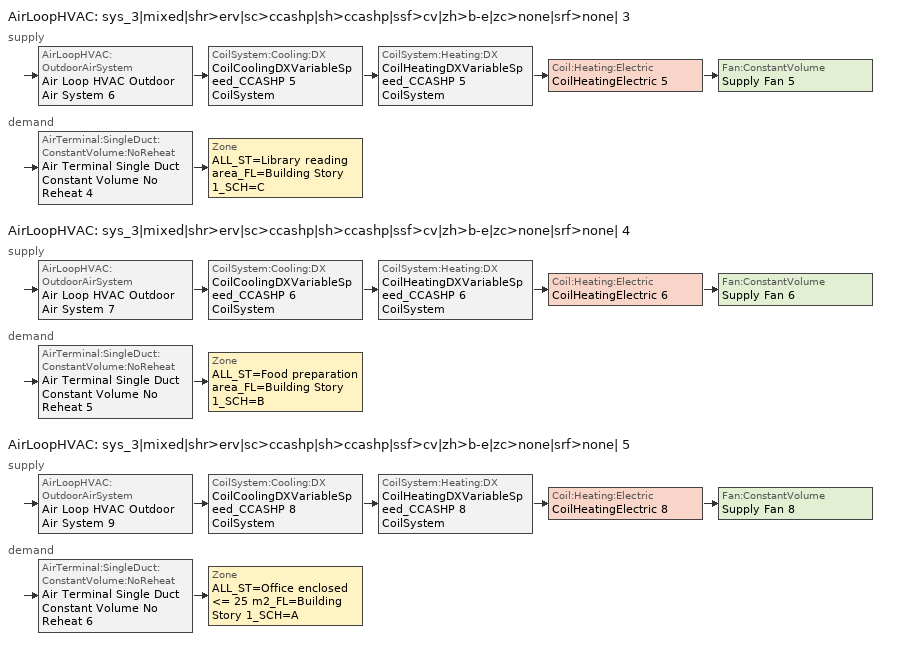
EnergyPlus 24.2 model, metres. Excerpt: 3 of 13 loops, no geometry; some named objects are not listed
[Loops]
AirLoopHVAC 'sys_3|mixed|shr>erv|sc>ccashp|sh>ccashp|ssf>cv|zh>b-e|zc>none|srf>none| 3'
 supply: AirLoopHVAC:OutdoorAirSystem 'Air Loop HVAC Outdoor Air System 6' > CoilSystem:Cooling:DX 'CoilCoolingDXVariableSpeed_CCASHP 5 CoilSystem' > CoilSystem:Heating:DX 'CoilHeatingDXVariableSpeed_CCASHP 5 CoilSystem' > Coil:Heating:Electric 'CoilHeatingElectric 5' > Fan:ConstantVolume 'Supply Fan 5'
 demand: AirTerminal:SingleDuct:ConstantVolume:NoReheat 'Air Terminal Single Duct Constant Volume No Reheat 4' > Zone 'ALL_ST=Library reading area_FL=Building Story 1_SCH=C'
AirLoopHVAC 'sys_3|mixed|shr>erv|sc>ccashp|sh>ccashp|ssf>cv|zh>b-e|zc>none|srf>none| 4'
 supply: AirLoopHVAC:OutdoorAirSystem 'Air Loop HVAC Outdoor Air System 7' > CoilSystem:Cooling:DX 'CoilCoolingDXVariableSpeed_CCASHP 6 CoilSystem' > CoilSystem:Heating:DX 'CoilHeatingDXVariableSpeed_CCASHP 6 CoilSystem' > Coil:Heating:Electric 'CoilHeatingElectric 6' > Fan:ConstantVolume 'Supply Fan 6'
 demand: AirTerminal:SingleDuct:ConstantVolume:NoReheat 'Air Terminal Single Duct Constant Volume No Reheat 5' > Zone 'ALL_ST=Food preparation area_FL=Building Story 1_SCH=B'
AirLoopHVAC 'sys_3|mixed|shr>erv|sc>ccashp|sh>ccashp|ssf>cv|zh>b-e|zc>none|srf>none| 5'
 supply: AirLoopHVAC:OutdoorAirSystem 'Air Loop HVAC Outdoor Air System 9' > CoilSystem:Cooling:DX 'CoilCoolingDXVariableSpeed_CCASHP 8 CoilSystem' > CoilSystem:Heating:DX 'CoilHeatingDXVariableSpeed_CCASHP 8 CoilSystem' > Coil:Heating:Electric 'CoilHeatingElectric 8' > Fan:ConstantVolume 'Supply Fan 8'
 demand: AirTerminal:SingleDuct:ConstantVolume:NoReheat 'Air Terminal Single Duct Constant Volume No Reheat 6' > Zone 'ALL_ST=Office enclosed <= 25 m2_FL=Building Story 1_SCH=A'
[ZoneControl:Thermostat] Temperature Difference Between Cutout And Setpoint {deltaC}=0
Name | Zone or ZoneList | Control Type Schedule | Control 1
ALL_ST=Food preparation area_FL=Building Story 1_SCH=B Thermostat | ALL_ST=Food preparation area_FL=Building Story 1_SCH=B | ALL_ST=Food preparation area_FL=Building Story 1_SCH=B Thermostat Schedule | Space Function Food preparation area Thermostat 3
ALL_ST=Library reading area_FL=Building Story 1_SCH=C Thermostat | ALL_ST=Library reading area_FL=Building Story 1_SCH=C | ALL_ST=Library reading area_FL=Building Story 1_SCH=C Thermostat Schedule | Space Function Library reading area Thermostat 3
ALL_ST=Office enclosed <= 25 m2_FL=Building Story 1_SCH=A Thermostat | ALL_ST=Office enclosed <= 25 m2_FL=Building Story 1_SCH=A | ALL_ST=Office enclosed <= 25 m2_FL=Building Story 1_SCH=A Thermostat Schedule | Space Function Office enclosed <= 25 m2 Thermostat 3
[ThermostatSetpoint:DualSetpoint]
Name | Heating Setpoint Temperature Schedule | Cooling Setpoint Temperature Schedule
Space Function Food preparation area Thermostat 3 | NECB-B-Thermostat Setpoint-Heating | NECB-B-Thermostat Setpoint-Cooling
Space Function Library reading area Thermostat 3 | NECB-C-Thermostat Setpoint-Heating | NECB-C-Thermostat Setpoint-Cooling
Space Function Office enclosed <= 25 m2 Thermostat 3 | NECB-A-Thermostat Setpoint-Heating | NECB-A-Thermostat Setpoint-Cooling
[Coil:Heating:Electric] Availability Schedule=Always On Discrete; Efficiency=1; Nominal Capacity {W}=Autosize
CoilHeatingElectric 5; CoilHeatingElectric 6; CoilHeatingElectric 8
[ZoneHVAC:Baseboard:Convective:Electric] Availability Schedule=Always On Discrete; Heating Design Capacity {W}=Autosize; Efficiency=1
ZoneHVACBaseboardConvectiveElectric 10; ZoneHVACBaseboardConvectiveElectric 9; ZoneHVACBaseboardConvectiveElectric 15
[Zone equipment]
ALL_ST=Food preparation area_FL=Building Story 1_SCH=B: Air Terminal Single Duct Constant Volume No Reheat 5, ZoneHVACBaseboardConvectiveElectric 10
ALL_ST=Library reading area_FL=Building Story 1_SCH=C: Air Terminal Single Duct Constant Volume No Reheat 4, ZoneHVACBaseboardConvectiveElectric 9
ALL_ST=Office enclosed <= 25 m2_FL=Building Story 1_SCH=A: Air Terminal Single Duct Constant Volume No Reheat 6, ZoneHVACBaseboardConvectiveElectric 15
[Sizing:Zone] Zone Cooling Design Supply Air Temperature Input Method=TemperatureDifference; Zone Cooling Design Supply Air Temperature {C}=13; Zone Cooling Design Supply Air Temperature Difference {deltaC}=11; Zone Heating Design Supply Air Temperature Input Method=TemperatureDifference; Zone Heating Design Supply Air Temperature {C}=43; Zone Heating Design Supply Air Temperature Difference {deltaC}=21; Zone Cooling Design Supply Air Humidity Ratio {kgWater/kgDryAir}=0.0085; Zone Heating Design Supply Air Humidity Ratio {kgWater/kgDryAir}=0.008; Zone Heating Sizing Factor=1.3; Zone Cooling Sizing Factor=1.1; Cooling Design Air Flow Method=DesignDay; Cooling Design Air Flow Rate {m3/s}=0; Cooling Minimum Air Flow per Zone Floor Area {m3/s-m2}=0.000762; Cooling Minimum Air Flow {m3/s}=0; Cooling Minimum Air Flow Fraction=0; Heating Design Air Flow Method=DesignDay; Heating Design Air Flow Rate {m3/s}=0; Heating Maximum Air Flow per Zone Floor Area {m3/s-m2}=0.002032; Heating Maximum Air Flow {m3/s}=0.141576; Heating Maximum Air Flow Fraction=0.3; Account for Dedicated Outdoor Air System=No; Zone Load Sizing Method=Sensible Load Only No Latent Load; Zone Latent Cooling Design Supply Air Humidity Ratio Input Method=HumidityRatioDifference; Zone Cooling Design Supply Air Humidity Ratio Difference {kgWater/kgDryAir}=0.005; Zone Latent Heating Design Supply Air Humidity Ratio Input Method=HumidityRatioDifference; Zone Humidification Design Supply Air Humidity Ratio Difference {kgWater/kgDryAir}=0.005; Type of Space Sum to Use=Coincident
Name | Design Specification Outdoor Air Object
ALL_ST=Food preparation area_FL=Building Story 1_SCH=B | ALL_ST=Food preparation area_FL=Building Story 1_SCH=B DSOA Space List
ALL_ST=Library reading area_FL=Building Story 1_SCH=C | ALL_ST=Library reading area_FL=Building Story 1_SCH=C DSOA Space List
ALL_ST=Office enclosed <= 25 m2_FL=Building Story 1_SCH=A | ALL_ST=Office enclosed <= 25 m2_FL=Building Story 1_SCH=A DSOA Space List
[Controller:MechanicalVentilation] Demand Controlled Ventilation=No; System Outdoor Air Method=ZoneSum
Name | Availability Schedule | Zone or ZoneList Name 1 | Design Specification Outdoor Air Object Name 1
Controller Mechanical Ventilation 7 | sys_3|mixed|shr>none|sc>ccashp|sh>ccashp|ssf>cv|zh>b-e|zc>none|srf>none| 4 Occ Sch | ALL_ST=Food preparation area_FL=Building Story 1_SCH=B | Space Function Food preparation area Ventilation
Controller Mechanical Ventilation 6 | sys_3|mixed|shr>none|sc>ccashp|sh>ccashp|ssf>cv|zh>b-e|zc>none|srf>none| 3 Occ Sch | ALL_ST=Library reading area_FL=Building Story 1_SCH=C | Space Function Library reading area Ventilation
Controller Mechanical Ventilation 9 | sys_3|mixed|shr>none|sc>ccashp|sh>ccashp|ssf>cv|zh>b-e|zc>none|srf>none| 5 Occ Sch | ALL_ST=Office enclosed <= 25 m2_FL=Building Story 1_SCH=A | Space Function Office enclosed <= 25 m2 Ventilation
[DesignSpecification:OutdoorAir] Outdoor Air Method=Sum; Outdoor Air Flow per Zone {m3/s}=0; Outdoor Air Flow Air Changes per Hour {1/hr}=0
Name | Outdoor Air Flow per Person {m3/s-person} | Outdoor Air Flow per Zone Floor Area {m3/s-m2}
Space Function Food preparation area Ventilation | 0.0152345 | 0.0006096
Space Function Library reading area Ventilation | 0.00507815 | 0.0006096
Space Function Office enclosed <= 25 m2 Ventilation | 0.00253908 | 0.0003048
[DesignSpecification:OutdoorAir:SpaceList]
Name | Space Name 1 | Space Design Specification Outdoor Air Object Name 1
ALL_ST=Food preparation area_FL=Building Story 1_SCH=B DSOA Space List | Kitchen_ZN_1_FLR_1 | Space Function Food preparation area Ventilation
ALL_ST=Library reading area_FL=Building Story 1_SCH=C DSOA Space List | Library_Media_Center_ZN_1_FLR_1 | Space Function Library reading area Ventilation
ALL_ST=Office enclosed <= 25 m2_FL=Building Story 1_SCH=A DSOA Space List | Offices_ZN_1_FLR_1 | Space Function Office enclosed <= 25 m2 Ventilation
[AirTerminal:SingleDuct:ConstantVolume:NoReheat] Availability Schedule=Always On Discrete; Maximum Air Flow Rate {m3/s}=AutoSize
Air Terminal Single Duct Constant Volume No Reheat 5; Air Terminal Single Duct Constant Volume No Reheat 4; Air Terminal Single Duct Constant Volume No Reheat 6
[AirLoopHVAC] Design Supply Air Flow Rate {m3/s}=AutoSize; Design Return Air Flow Fraction of Supply Air Flow=1
sys_3|mixed|shr>erv|sc>ccashp|sh>ccashp|ssf>cv|zh>b-e|zc>none|srf>none| 3; sys_3|mixed|shr>erv|sc>ccashp|sh>ccashp|ssf>cv|zh>b-e|zc>none|srf>none| 4; sys_3|mixed|shr>erv|sc>ccashp|sh>ccashp|ssf>cv|zh>b-e|zc>none|srf>none| 5
[Sizing:System] Type of Load to Size On=Sensible; Design Outdoor Air Flow Rate {m3/s}=Autosize; Central Heating Maximum System Air Flow Ratio=1; Preheat Design Temperature {C}=7; Preheat Design Humidity Ratio {kgWater/kgDryAir}=0.008; Precool Design Temperature {C}=13; Precool Design Humidity Ratio {kgWater/kgDryAir}=0.008; Central Cooling Design Supply Air Temperature {C}=13; Central Heating Design Supply Air Temperature {C}=43; Type of Zone Sum to Use=NonCoincident; 100% Outdoor Air in Cooling=No; 100% Outdoor Air in Heating=No; Central Cooling Design Supply Air Humidity Ratio {kgWater/kgDryAir}=0.0085; Central Heating Design Supply Air Humidity Ratio {kgWater/kgDryAir}=0.008; Cooling Supply Air Flow Rate Method=DesignDay; Cooling Supply Air Flow Rate {m3/s}=0; Cooling Supply Air Flow Rate Per Floor Area {m3/s-m2}=0.00996765; Cooling Fraction of Autosized Cooling Supply Air Flow Rate=1; Cooling Supply Air Flow Rate Per Unit Cooling Capacity {m3/s-W}=3.94755e-05; Heating Supply Air Flow Rate Method=DesignDay; Heating Supply Air Flow Rate {m3/s}=0; Heating Supply Air Flow Rate Per Floor Area {m3/s-m2}=0.00996765; Heating Fraction of Autosized Heating Supply Air Flow Rate=1; Heating Fraction of Autosized Cooling Supply Air Flow Rate=1; Heating Supply Air Flow Rate Per Unit Heating Capacity {m3/s-W}=3.15882e-05; System Outdoor Air Method=ZoneSum; Zone Maximum Outdoor Air Fraction=1; Cooling Design Capacity Method=CoolingDesignCapacity; Cooling Design Capacity {W}=Autosize; Cooling Design Capacity Per Floor Area {W/m2}=234.7; Fraction of Autosized Cooling Design Capacity=1; Heating Design Capacity Method=HeatingDesignCapacity; Heating Design Capacity {W}=Autosize; Heating Design Capacity Per Floor Area {W/m2}=157; Fraction of Autosized Heating Design Capacity=1; Central Cooling Capacity Control Method=OnOff; Occupant Diversity=Autosize
sys_3|mixed|shr>erv|sc>ccashp|sh>ccashp|ssf>cv|zh>b-e|zc>none|srf>none| 3; sys_3|mixed|shr>erv|sc>ccashp|sh>ccashp|ssf>cv|zh>b-e|zc>none|srf>none| 4; sys_3|mixed|shr>erv|sc>ccashp|sh>ccashp|ssf>cv|zh>b-e|zc>none|srf>none| 5
[Controller:OutdoorAir] Minimum Outdoor Air Flow Rate {m3/s}=Autosize; Maximum Outdoor Air Flow Rate {m3/s}=Autosize; Economizer Control Action Type=ModulateFlow; Lockout Type=NoLockout; Minimum Limit Type=FixedMinimum; High Humidity Control=No; High Humidity Outdoor Air Flow Ratio=1; Control High Indoor Humidity Based on Outdoor Humidity Ratio=Yes; Heat Recovery Bypass Control Type=BypassWhenOAFlowGreaterThanMinimum; Economizer Operation Staging=InterlockedWithMechanicalCooling
Name | Economizer Control Type | Minimum Outdoor Air Schedule | Mechanical Ventilation Controller | Economizer Maximum Limit Dry-Bulb Temperature {C} | Economizer Maximum Limit Enthalpy {J/kg} | Economizer Minimum Limit Dry-Bulb Temperature {C}
Controller Outdoor Air 6 | DifferentialEnthalpy | sys_3|mixed|shr>none|sc>ccashp|sh>ccashp|ssf>cv|zh>b-e|zc>none|srf>none| 3 Occ Sch | Controller Mechanical Ventilation 6
Controller Outdoor Air 7 | NoEconomizer | sys_3|mixed|shr>none|sc>ccashp|sh>ccashp|ssf>cv|zh>b-e|zc>none|srf>none| 4 Occ Sch | Controller Mechanical Ventilation 7 | 28 | 64000 | -100
Controller Outdoor Air 9 | DifferentialEnthalpy | sys_3|mixed|shr>none|sc>ccashp|sh>ccashp|ssf>cv|zh>b-e|zc>none|srf>none| 5 Occ Sch | Controller Mechanical Ventilation 9
[HeatExchanger:AirToAir:SensibleAndLatent] Availability Schedule=Always On Discrete; Nominal Supply Air Flow Rate {m3/s}=Autosize; Sensible Effectiveness at 100% Heating Air Flow=0.5; Latent Effectiveness at 100% Heating Air Flow=0.5; Sensible Effectiveness at 100% Cooling Air Flow=0.5; Latent Effectiveness at 100% Cooling Air Flow=0.5; Supply Air Outlet Temperature Control=Yes; Heat Exchanger Type=Rotary; Frost Control Type=ExhaustOnly; Threshold Temperature {C}=-23.3; Initial Defrost Time Fraction=0.167; Rate of Defrost Time Fraction Increase {1/K}=1.44; Economizer Lockout=Yes
Name | Nominal Electric Power {W} | Sensible Effectiveness of Heating Air Flow Curve | Latent Effectiveness of Heating Air Flow Curve | Sensible Effectiveness of Cooling Air Flow Curve | Latent Effectiveness of Cooling Air Flow Curve
sys_3|mixed|shr>none|sc>ccashp|sh>ccashp|ssf>cv|zh>b-e|zc>none|srf>none| 3 ERV | 297.234 | sys_3|mixed|shr>none|sc>ccashp|sh>ccashp|ssf>cv|zh>b-e|zc>none|srf>none| 3 ERV_SensHeatEff 1 | sys_3|mixed|shr>none|sc>ccashp|sh>ccashp|ssf>cv|zh>b-e|zc>none|srf>none| 3 ERV_LatHeatEff 1 | sys_3|mixed|shr>none|sc>ccashp|sh>ccashp|ssf>cv|zh>b-e|zc>none|srf>none| 3 ERV_SensCoolEff 1 | sys_3|mixed|shr>none|sc>ccashp|sh>ccashp|ssf>cv|zh>b-e|zc>none|srf>none| 3 ERV_LatCoolEff 1
sys_3|mixed|shr>none|sc>ccashp|sh>ccashp|ssf>cv|zh>b-e|zc>none|srf>none| 4 ERV | 215.333 | sys_3|mixed|shr>none|sc>ccashp|sh>ccashp|ssf>cv|zh>b-e|zc>none|srf>none| 4 ERV_SensHeatEff 1 | sys_3|mixed|shr>none|sc>ccashp|sh>ccashp|ssf>cv|zh>b-e|zc>none|srf>none| 4 ERV_LatHeatEff 1 | sys_3|mixed|shr>none|sc>ccashp|sh>ccashp|ssf>cv|zh>b-e|zc>none|srf>none| 4 ERV_SensCoolEff 1 | sys_3|mixed|shr>none|sc>ccashp|sh>ccashp|ssf>cv|zh>b-e|zc>none|srf>none| 4 ERV_LatCoolEff 1
sys_3|mixed|shr>none|sc>ccashp|sh>ccashp|ssf>cv|zh>b-e|zc>none|srf>none| 5 ERV | 186.629 | sys_3|mixed|shr>none|sc>ccashp|sh>ccashp|ssf>cv|zh>b-e|zc>none|srf>none| 5 ERV_SensHeatEff 1 | sys_3|mixed|shr>none|sc>ccashp|sh>ccashp|ssf>cv|zh>b-e|zc>none|srf>none| 5 ERV_LatHeatEff 1 | sys_3|mixed|shr>none|sc>ccashp|sh>ccashp|ssf>cv|zh>b-e|zc>none|srf>none| 5 ERV_SensCoolEff 1 | sys_3|mixed|shr>none|sc>ccashp|sh>ccashp|ssf>cv|zh>b-e|zc>none|srf>none| 5 ERV_LatCoolEff 1
[SetpointManager:OutdoorAirPretreat] Control Variable=Temperature; Minimum Setpoint Temperature {C}=-99; Maximum Setpoint Temperature {C}=99; Minimum Setpoint Humidity Ratio {kgWater/kgDryAir}=1e-05; Maximum Setpoint Humidity Ratio {kgWater/kgDryAir}=1
Name | Setpoint Node or NodeList
Setpoint Manager Outdoor Air Pretreat 4 | sys_3|mixed|shr>none|sc>ccashp|sh>ccashp|ssf>cv|zh>b-e|zc>none|srf>none| 3 ERV Primary Outlet Air Node
Setpoint Manager Outdoor Air Pretreat 5 | sys_3|mixed|shr>none|sc>ccashp|sh>ccashp|ssf>cv|zh>b-e|zc>none|srf>none| 4 ERV Primary Outlet Air Node
Setpoint Manager Outdoor Air Pretreat 6 | sys_3|mixed|shr>none|sc>ccashp|sh>ccashp|ssf>cv|zh>b-e|zc>none|srf>none| 5 ERV Primary Outlet Air Node
[SetpointManager:MixedAir] Control Variable=Temperature
Name | Setpoint Node or NodeList
sys_3|mixed|shr>erv|sc>ccashp|sh>ccashp|ssf>cv|zh>b-e|zc>none|srf>none| 3 Mixed Air Node OS Default SPM | sys_3|mixed|shr>erv|sc>ccashp|sh>ccashp|ssf>cv|zh>b-e|zc>none|srf>none| 3 Mixed Air Node
CoilCoolingDXVariableSpeed_CCASHP 5 Outlet Air Node OS Default SPM | CoilCoolingDXVariableSpeed_CCASHP 5 Outlet Air Node
CoilHeatingDXVariableSpeed_CCASHP 5 Outlet Air Node OS Default SPM | CoilHeatingDXVariableSpeed_CCASHP 5 Outlet Air Node
CoilHeatingElectric 5 Outlet Air Node OS Default SPM | CoilHeatingElectric 5 Outlet Air Node
sys_3|mixed|shr>erv|sc>ccashp|sh>ccashp|ssf>cv|zh>b-e|zc>none|srf>none| 4 Mixed Air Node OS Default SPM | sys_3|mixed|shr>erv|sc>ccashp|sh>ccashp|ssf>cv|zh>b-e|zc>none|srf>none| 4 Mixed Air Node
CoilCoolingDXVariableSpeed_CCASHP 6 Outlet Air Node OS Default SPM | CoilCoolingDXVariableSpeed_CCASHP 6 Outlet Air Node
CoilHeatingDXVariableSpeed_CCASHP 6 Outlet Air Node OS Default SPM | CoilHeatingDXVariableSpeed_CCASHP 6 Outlet Air Node
CoilHeatingElectric 6 Outlet Air Node OS Default SPM | CoilHeatingElectric 6 Outlet Air Node
sys_3|mixed|shr>erv|sc>ccashp|sh>ccashp|ssf>cv|zh>b-e|zc>none|srf>none| 5 Mixed Air Node OS Default SPM | sys_3|mixed|shr>erv|sc>ccashp|sh>ccashp|ssf>cv|zh>b-e|zc>none|srf>none| 5 Mixed Air Node
CoilCoolingDXVariableSpeed_CCASHP 8 Outlet Air Node OS Default SPM | CoilCoolingDXVariableSpeed_CCASHP 8 Outlet Air Node
CoilHeatingDXVariableSpeed_CCASHP 8 Outlet Air Node OS Default SPM | CoilHeatingDXVariableSpeed_CCASHP 8 Outlet Air Node
CoilHeatingElectric 8 Outlet Air Node OS Default SPM | CoilHeatingElectric 8 Outlet Air Node
[CoilSystem:Cooling:DX]
Name | Cooling Coil
CoilCoolingDXVariableSpeed_CCASHP 5 CoilSystem | CoilCoolingDXVariableSpeed_CCASHP 5
CoilCoolingDXVariableSpeed_CCASHP 6 CoilSystem | CoilCoolingDXVariableSpeed_CCASHP 6
CoilCoolingDXVariableSpeed_CCASHP 8 CoilSystem | CoilCoolingDXVariableSpeed_CCASHP 8
[Coil:Cooling:DX:VariableSpeed] Number of Speeds=1; Nominal Speed Level=1; Rated Air Flow Rate At Selected Nominal Speed Level {m3/s}=AutoSize; Nominal Time for Condensate to Begin Leaving the Coil {s}=0; Initial Moisture Evaporation Rate Divided by Steady-State AC Latent Capacity=0; Maximum Cycling Rate {cycles/hr}=2.5; Latent Capacity Time Constant {s}=60; Fan Delay Time {s}=60; Energy Part Load Fraction Curve=Mitsubishi Hyper Heating VRF Outdoor Unit CPLFFPLR curve; Condenser Type=AirCooled; Evaporative Condenser Pump Rated Power Consumption {W}=0; Crankcase Heater Capacity {W}=1e-06; Maximum Outdoor Dry-Bulb Temperature for Crankcase Heater Operation {C}=10; Minimum Outdoor Dry-Bulb Temperature for Compressor Operation {C}=-25; Basin Heater Capacity {W/K}=0; Basin Heater Setpoint Temperature {C}=2; Speed Reference Unit Gross Rated Total Cooling Capacity 1 {W}=8914.19; Speed Reference Unit Gross Rated Sensible Heat Ratio 1=0.79; Speed Reference Unit Rated Air Flow Rate 1 {m3/s}=0.944; Speed Rated Evaporator Fan Power Per Volume Flow Rate 2017 1 {W/(m3/s)}=773.3; Speed Rated Evaporator Fan Power Per Volume Flow Rate 2023 1 {W/(m3/s)}=934.4; Speed Total Cooling Capacity Function of Temperature Curve Name 1=Mitsubishi Hyper Heating VRF Outdoor Unit CCAPFT curve; Speed Total Cooling Capacity Function of Air Flow Fraction Curve Name 1=Mitsubishi Hyper Heating VRF Outdoor Unit CCAPFFF curve; Speed Energy Input Ratio Function of Temperature Curve Name 1=Mitsubishi Hyper Heating VRF Outdoor Unit CEIRFT curve; Speed Energy Input Ratio Function of Air Flow Fraction Curve Name 1=Mitsubishi Hyper Heating VRF Outdoor Unit CEIRFFF curve
Name | Gross Rated Total Cooling Capacity At Selected Nominal Speed Level {W} | Speed Reference Unit Gross Rated Cooling COP 1 {W/W}
CoilCoolingDXVariableSpeed_CCASHP 5 | 41611.8 | 4.28
CoilCoolingDXVariableSpeed_CCASHP 6 | 17065.7 | 4.12
CoilCoolingDXVariableSpeed_CCASHP 8 | 40455.8 | 4.28
[CoilSystem:Heating:DX]
Name | Heating Coil
CoilHeatingDXVariableSpeed_CCASHP 5 CoilSystem | CoilHeatingDXVariableSpeed_CCASHP 5
CoilHeatingDXVariableSpeed_CCASHP 6 CoilSystem | CoilHeatingDXVariableSpeed_CCASHP 6
CoilHeatingDXVariableSpeed_CCASHP 8 CoilSystem | CoilHeatingDXVariableSpeed_CCASHP 8
[Coil:Heating:DX:VariableSpeed] Number of Speeds=1; Nominal Speed Level=1; Rated Air Flow Rate At Selected Nominal Speed Level {m3/s}=AutoSize; Energy Part Load Fraction Curve=Mitsubishi Hyper Heating VRF Outdoor Unit HPLFFPLR curve; Defrost Energy Input Ratio Function of Temperature Curve=Mitsubishi Hyper Heating VRF Outdoor Unit Defrost HEIRFT curve; Minimum Outdoor Dry-Bulb Temperature for Compressor Operation {C}=-25; Maximum Outdoor Dry-Bulb Temperature for Defrost Operation {C}=5; Crankcase Heater Capacity {W}=1e-06; Maximum Outdoor Dry-Bulb Temperature for Crankcase Heater Operation {C}=10; Defrost Strategy=ReverseCycle; Defrost Control=OnDemand; Defrost Time Period Fraction=0.166667; Resistive Defrost Heater Capacity {W}=AutoSize; Speed Reference Unit Gross Rated Heating Capacity 1 {W}=9124.85; Speed Reference Unit Rated Air Flow Rate 1 {m3/s}=0.653; Speed Rated Supply Air Fan Power Per Volume Flow Rate 2017 1 {W/(m3/s)}=773.3; Speed Rated Supply Air Fan Power Per Volume Flow Rate 2023 1 {W/(m3/s)}=934.4; Speed Heating Capacity Function of Temperature Curve Name 1=Mitsubishi Hyper Heating VRF Outdoor Unit HCAPFT curve; Speed Total  Heating Capacity Function of Air Flow Fraction Curve Name 1=Mitsubishi Hyper Heating VRF Outdoor Unit HCAPFFF curve; Speed Energy Input Ratio Function of Temperature Curve Name 1=Mitsubishi Hyper Heating VRF Outdoor Unit HEIRFT curve; Speed Energy Input Ratio Function of Air Flow Fraction Curve Name 1=Mitsubishi Hyper Heating VRF Outdoor Unit HEIRFFF curve
Name | Rated Heating Capacity At Selected Nominal Speed Level {W} | Speed Reference Unit Gross Rated Heating COP 1 {W/W}
CoilHeatingDXVariableSpeed_CCASHP 5 | 41611.8 | 4.59198
CoilHeatingDXVariableSpeed_CCASHP 6 | 17065.7 | 4.94626
CoilHeatingDXVariableSpeed_CCASHP 8 | 40455.8 | 4.5895
[Fan:ConstantVolume] Fan Total Efficiency=0.39975; Pressure Rise {Pa}=640; Maximum Flow Rate {m3/s}=AutoSize; Motor Efficiency=0.615; Motor In Airstream Fraction=1
Name | Availability Schedule
Supply Fan 5 | sys_3|mixed|shr>none|sc>ccashp|sh>ccashp|ssf>cv|zh>b-e|zc>none|srf>none| 3 Occ Sch
Supply Fan 6 | sys_3|mixed|shr>none|sc>ccashp|sh>ccashp|ssf>cv|zh>b-e|zc>none|srf>none| 4 Occ Sch
Supply Fan 8 | sys_3|mixed|shr>none|sc>ccashp|sh>ccashp|ssf>cv|zh>b-e|zc>none|srf>none| 5 Occ Sch
[SetpointManager:SingleZone:Reheat] Control Variable=Temperature; Minimum Supply Air Temperature {C}=13; Maximum Supply Air Temperature {C}=43
Name | Control Zone | Setpoint Node or NodeList
Setpoint Manager Single Zone Reheat 4 | ALL_ST=Library reading area_FL=Building Story 1_SCH=C | sys_3|mixed|shr>erv|sc>ccashp|sh>ccashp|ssf>cv|zh>b-e|zc>none|srf>none| 3 Supply Outlet Node
Setpoint Manager Single Zone Reheat 5 | ALL_ST=Food preparation area_FL=Building Story 1_SCH=B | sys_3|mixed|shr>erv|sc>ccashp|sh>ccashp|ssf>cv|zh>b-e|zc>none|srf>none| 4 Supply Outlet Node
Setpoint Manager Single Zone Reheat 6 | ALL_ST=Office enclosed <= 25 m2_FL=Building Story 1_SCH=A | sys_3|mixed|shr>erv|sc>ccashp|sh>ccashp|ssf>cv|zh>b-e|zc>none|srf>none| 5 Supply Outlet Node
[EnergyManagementSystem:ProgramCallingManager]
ems_sys_4_mixed_shr_none_sc_ccashp_sh_ccashp_ssf_cv_zh_b_e_zc_none_srf_none__1_OptimumStartCallingManager0: BeginTimestepBeforePredictor; ems_sys_4_mixed_shr_none_sc_ccashp_sh_ccashp_ssf_cv_zh_b_e_zc_none_srf_none__1_OptimumStartProg0
[Schedule:Day:Interval]
NECB-C-Thermostat Setpoint-Heating Sun|Hol Day: No, 09:00, 18, 10:00, 20, 19:00, 22, 24:00, 18
NECB-C-Thermostat Setpoint-Heating Default|Wkdy Day; NECB-C-Thermostat Setpoint-Heating Sat Day; NECB-C-Thermostat Setpoint-Heating Default: No, 07:00, 18, 08:00, 20, 21:00, 22, 24:00, 18
NECB-C-Thermostat Setpoint-Cooling Sun|Hol Day: No, 07:00, 35, 19:00, 24, 24:00, 35
NECB-C-Thermostat Setpoint-Cooling Default|Wkdy Day; NECB-C-Thermostat Setpoint-Cooling Sat Day; NECB-C-Thermostat Setpoint-Cooling Default: No, 07:00, 35, 21:00, 24, 24:00, 35
NECB-B-Thermostat Setpoint-Heating Sun|Hol Day: No, 01:00, 18, 02:00, 22, 09:00, 18, 10:00, 20, 23:00, 22, 24:00, 18
NECB-B-Thermostat Setpoint-Heating Default|Wkdy Day; NECB-B-Thermostat Setpoint-Heating Sat Day; NECB-B-Thermostat Setpoint-Heating Default: No, 02:00, 22, 08:00, 18, 09:00, 20, 24:00, 22
NECB-B-Thermostat Setpoint-Cooling Sun|Hol Day: No, 09:00, 35, 23:00, 24, 24:00, 35
NECB-B-Thermostat Setpoint-Cooling Default|Wkdy Day; NECB-B-Thermostat Setpoint-Cooling Sat Day; NECB-B-Thermostat Setpoint-Cooling Default: No, 01:00, 24, 08:00, 35, 24:00, 24
Schedule Day 14: No, 01:00, 0, 02:00, 1, 11:00, 0, 23:00, 1, 24:00, 0
sys_3|mixed|shr>none|sc>ccashp|sh>ccashp|ssf>cv|zh>b-e|zc>none|srf>none| 4 Occ Sch Default: No, 01:00, 1, 10:00, 0, 24:00, 1
Schedule Day 13: No, 02:00, 1, 10:00, 0, 24:00, 1
sys_3|mixed|shr>none|sc>ccashp|sh>ccashp|ssf>cv|zh>b-e|zc>none|srf>none| 4 Occ Sch Summer Design Day; sys_3|mixed|shr>none|sc>ccashp|sh>ccashp|ssf>cv|zh>b-e|zc>none|srf>none| 4 Occ Sch Winter Design Day; sys_3|mixed|shr>none|sc>ccashp|sh>ccashp|ssf>cv|zh>b-e|zc>none|srf>none| 3 Occ Sch Summer Design Day; sys_3|mixed|shr>none|sc>ccashp|sh>ccashp|ssf>cv|zh>b-e|zc>none|srf>none| 3 Occ Sch Winter Design Day; sys_3|mixed|shr>none|sc>ccashp|sh>ccashp|ssf>cv|zh>b-e|zc>none|srf>none| 5 Occ Sch Summer Design Day; sys_3|mixed|shr>none|sc>ccashp|sh>ccashp|ssf>cv|zh>b-e|zc>none|srf>none| 5 Occ Sch Winter Design Day: No, 24:00, 1
Schedule Day 12: No, 09:00, 0, 19:00, 1, 24:00, 0
sys_3|mixed|shr>none|sc>ccashp|sh>ccashp|ssf>cv|zh>b-e|zc>none|srf>none| 3 Occ Sch Default; Schedule Day 11: No, 09:00, 0, 21:00, 1, 24:00, 0
NECB-A-Thermostat Setpoint-Heating Sun|Hol Day; NECB-A-Thermostat Setpoint-Heating Sat Day: No, 24:00, 18
NECB-A-Thermostat Setpoint-Heating Default|Wkdy Day; NECB-A-Thermostat Setpoint-Heating Default: No, 06:00, 18, 07:00, 20, 21:00, 22, 24:00, 18
NECB-A-Thermostat Setpoint-Cooling Sun|Hol Day; NECB-A-Thermostat Setpoint-Cooling Sat Day: No, 24:00, 35
NECB-A-Thermostat Setpoint-Cooling Default|Wkdy Day; NECB-A-Thermostat Setpoint-Cooling Default: No, 06:00, 35, 21:00, 24, 24:00, 35
Schedule Day 16; Schedule Day 15: No, 24:00, 0
sys_3|mixed|shr>none|sc>ccashp|sh>ccashp|ssf>cv|zh>b-e|zc>none|srf>none| 5 Occ Sch Default: No, 08:00, 0, 19:00, 1, 24:00, 0
[Schedule:Week:Daily]
NECB-C-Thermostat Setpoint-Heating Week Rule - Jan1-Dec31: NECB-C-Thermostat Setpoint-Heating Sun|Hol Day, NECB-C-Thermostat Setpoint-Heating Default|Wkdy Day, NECB-C-Thermostat Setpoint-Heating Default|Wkdy Day, NECB-C-Thermostat Setpoint-Heating Default|Wkdy Day, NECB-C-Thermostat Setpoint-Heating Default|Wkdy Day, NECB-C-Thermostat Setpoint-Heating Default|Wkdy Day, NECB-C-Thermostat Setpoint-Heating Sat Day, NECB-C-Thermostat Setpoint-Heating Default, NECB-C-Thermostat Setpoint-Heating Default, NECB-C-Thermostat Setpoint-Heating Default, NECB-C-Thermostat Setpoint-Heating Default, NECB-C-Thermostat Setpoint-Heating Default
NECB-C-Thermostat Setpoint-Cooling Week Rule - Jan1-Dec31: NECB-C-Thermostat Setpoint-Cooling Sun|Hol Day, NECB-C-Thermostat Setpoint-Cooling Default|Wkdy Day, NECB-C-Thermostat Setpoint-Cooling Default|Wkdy Day, NECB-C-Thermostat Setpoint-Cooling Default|Wkdy Day, NECB-C-Thermostat Setpoint-Cooling Default|Wkdy Day, NECB-C-Thermostat Setpoint-Cooling Default|Wkdy Day, NECB-C-Thermostat Setpoint-Cooling Sat Day, NECB-C-Thermostat Setpoint-Cooling Default, NECB-C-Thermostat Setpoint-Cooling Default, NECB-C-Thermostat Setpoint-Cooling Default, NECB-C-Thermostat Setpoint-Cooling Default, NECB-C-Thermostat Setpoint-Cooling Default
NECB-B-Thermostat Setpoint-Heating Week Rule - Jan1-Dec31: NECB-B-Thermostat Setpoint-Heating Sun|Hol Day, NECB-B-Thermostat Setpoint-Heating Default|Wkdy Day, NECB-B-Thermostat Setpoint-Heating Default|Wkdy Day, NECB-B-Thermostat Setpoint-Heating Default|Wkdy Day, NECB-B-Thermostat Setpoint-Heating Default|Wkdy Day, NECB-B-Thermostat Setpoint-Heating Default|Wkdy Day, NECB-B-Thermostat Setpoint-Heating Sat Day, NECB-B-Thermostat Setpoint-Heating Default, NECB-B-Thermostat Setpoint-Heating Default, NECB-B-Thermostat Setpoint-Heating Default, NECB-B-Thermostat Setpoint-Heating Default, NECB-B-Thermostat Setpoint-Heating Default
NECB-B-Thermostat Setpoint-Cooling Week Rule - Jan1-Dec31: NECB-B-Thermostat Setpoint-Cooling Sun|Hol Day, NECB-B-Thermostat Setpoint-Cooling Default|Wkdy Day, NECB-B-Thermostat Setpoint-Cooling Default|Wkdy Day, NECB-B-Thermostat Setpoint-Cooling Default|Wkdy Day, NECB-B-Thermostat Setpoint-Cooling Default|Wkdy Day, NECB-B-Thermostat Setpoint-Cooling Default|Wkdy Day, NECB-B-Thermostat Setpoint-Cooling Sat Day, NECB-B-Thermostat Setpoint-Cooling Default, NECB-B-Thermostat Setpoint-Cooling Default, NECB-B-Thermostat Setpoint-Cooling Default, NECB-B-Thermostat Setpoint-Cooling Default, NECB-B-Thermostat Setpoint-Cooling Default
sys_3|mixed|shr>none|sc>ccashp|sh>ccashp|ssf>cv|zh>b-e|zc>none|srf>none| 4 Occ Sch Week Rule - Jan1-Dec31: Schedule Day 14, sys_3|mixed|shr>none|sc>ccashp|sh>ccashp|ssf>cv|zh>b-e|zc>none|srf>none| 4 Occ Sch Default, sys_3|mixed|shr>none|sc>ccashp|sh>ccashp|ssf>cv|zh>b-e|zc>none|srf>none| 4 Occ Sch Default, sys_3|mixed|shr>none|sc>ccashp|sh>ccashp|ssf>cv|zh>b-e|zc>none|srf>none| 4 Occ Sch Default, sys_3|mixed|shr>none|sc>ccashp|sh>ccashp|ssf>cv|zh>b-e|zc>none|srf>none| 4 Occ Sch Default, sys_3|mixed|shr>none|sc>ccashp|sh>ccashp|ssf>cv|zh>b-e|zc>none|srf>none| 4 Occ Sch Default, Schedule Day 13, sys_3|mixed|shr>none|sc>ccashp|sh>ccashp|ssf>cv|zh>b-e|zc>none|srf>none| 4 Occ Sch Default, sys_3|mixed|shr>none|sc>ccashp|sh>ccashp|ssf>cv|zh>b-e|zc>none|srf>none| 4 Occ Sch Summer Design Day, sys_3|mixed|shr>none|sc>ccashp|sh>ccashp|ssf>cv|zh>b-e|zc>none|srf>none| 4 Occ Sch Winter Design Day, sys_3|mixed|shr>none|sc>ccashp|sh>ccashp|ssf>cv|zh>b-e|zc>none|srf>none| 4 Occ Sch Default, sys_3|mixed|shr>none|sc>ccashp|sh>ccashp|ssf>cv|zh>b-e|zc>none|srf>none| 4 Occ Sch Default
sys_3|mixed|shr>none|sc>ccashp|sh>ccashp|ssf>cv|zh>b-e|zc>none|srf>none| 3 Occ Sch Week Rule - Jan1-Dec31: Schedule Day 12, sys_3|mixed|shr>none|sc>ccashp|sh>ccashp|ssf>cv|zh>b-e|zc>none|srf>none| 3 Occ Sch Default, sys_3|mixed|shr>none|sc>ccashp|sh>ccashp|ssf>cv|zh>b-e|zc>none|srf>none| 3 Occ Sch Default, sys_3|mixed|shr>none|sc>ccashp|sh>ccashp|ssf>cv|zh>b-e|zc>none|srf>none| 3 Occ Sch Default, sys_3|mixed|shr>none|sc>ccashp|sh>ccashp|ssf>cv|zh>b-e|zc>none|srf>none| 3 Occ Sch Default, sys_3|mixed|shr>none|sc>ccashp|sh>ccashp|ssf>cv|zh>b-e|zc>none|srf>none| 3 Occ Sch Default, Schedule Day 11, sys_3|mixed|shr>none|sc>ccashp|sh>ccashp|ssf>cv|zh>b-e|zc>none|srf>none| 3 Occ Sch Default, sys_3|mixed|shr>none|sc>ccashp|sh>ccashp|ssf>cv|zh>b-e|zc>none|srf>none| 3 Occ Sch Summer Design Day, sys_3|mixed|shr>none|sc>ccashp|sh>ccashp|ssf>cv|zh>b-e|zc>none|srf>none| 3 Occ Sch Winter Design Day, sys_3|mixed|shr>none|sc>ccashp|sh>ccashp|ssf>cv|zh>b-e|zc>none|srf>none| 3 Occ Sch Default, sys_3|mixed|shr>none|sc>ccashp|sh>ccashp|ssf>cv|zh>b-e|zc>none|srf>none| 3 Occ Sch Default
NECB-A-Thermostat Setpoint-Heating Week Rule - Jan1-Dec31: NECB-A-Thermostat Setpoint-Heating Sun|Hol Day, NECB-A-Thermostat Setpoint-Heating Default|Wkdy Day, NECB-A-Thermostat Setpoint-Heating Default|Wkdy Day, NECB-A-Thermostat Setpoint-Heating Default|Wkdy Day, NECB-A-Thermostat Setpoint-Heating Default|Wkdy Day, NECB-A-Thermostat Setpoint-Heating Default|Wkdy Day, NECB-A-Thermostat Setpoint-Heating Sat Day, NECB-A-Thermostat Setpoint-Heating Default, NECB-A-Thermostat Setpoint-Heating Default, NECB-A-Thermostat Setpoint-Heating Default, NECB-A-Thermostat Setpoint-Heating Default, NECB-A-Thermostat Setpoint-Heating Default
NECB-A-Thermostat Setpoint-Cooling Week Rule - Jan1-Dec31: NECB-A-Thermostat Setpoint-Cooling Sun|Hol Day, NECB-A-Thermostat Setpoint-Cooling Default|Wkdy Day, NECB-A-Thermostat Setpoint-Cooling Default|Wkdy Day, NECB-A-Thermostat Setpoint-Cooling Default|Wkdy Day, NECB-A-Thermostat Setpoint-Cooling Default|Wkdy Day, NECB-A-Thermostat Setpoint-Cooling Default|Wkdy Day, NECB-A-Thermostat Setpoint-Cooling Sat Day, NECB-A-Thermostat Setpoint-Cooling Default, NECB-A-Thermostat Setpoint-Cooling Default, NECB-A-Thermostat Setpoint-Cooling Default, NECB-A-Thermostat Setpoint-Cooling Default, NECB-A-Thermostat Setpoint-Cooling Default
sys_3|mixed|shr>none|sc>ccashp|sh>ccashp|ssf>cv|zh>b-e|zc>none|srf>none| 5 Occ Sch Week Rule - Jan1-Dec31: Schedule Day 16, sys_3|mixed|shr>none|sc>ccashp|sh>ccashp|ssf>cv|zh>b-e|zc>none|srf>none| 5 Occ Sch Default, sys_3|mixed|shr>none|sc>ccashp|sh>ccashp|ssf>cv|zh>b-e|zc>none|srf>none| 5 Occ Sch Default, sys_3|mixed|shr>none|sc>ccashp|sh>ccashp|ssf>cv|zh>b-e|zc>none|srf>none| 5 Occ Sch Default, sys_3|mixed|shr>none|sc>ccashp|sh>ccashp|ssf>cv|zh>b-e|zc>none|srf>none| 5 Occ Sch Default, sys_3|mixed|shr>none|sc>ccashp|sh>ccashp|ssf>cv|zh>b-e|zc>none|srf>none| 5 Occ Sch Default, Schedule Day 15, sys_3|mixed|shr>none|sc>ccashp|sh>ccashp|ssf>cv|zh>b-e|zc>none|srf>none| 5 Occ Sch Default, sys_3|mixed|shr>none|sc>ccashp|sh>ccashp|ssf>cv|zh>b-e|zc>none|srf>none| 5 Occ Sch Summer Design Day, sys_3|mixed|shr>none|sc>ccashp|sh>ccashp|ssf>cv|zh>b-e|zc>none|srf>none| 5 Occ Sch Winter Design Day, sys_3|mixed|shr>none|sc>ccashp|sh>ccashp|ssf>cv|zh>b-e|zc>none|srf>none| 5 Occ Sch Default, sys_3|mixed|shr>none|sc>ccashp|sh>ccashp|ssf>cv|zh>b-e|zc>none|srf>none| 5 Occ Sch Default
[Schedule:Year]
NECB-C-Thermostat Setpoint-Heating: NECB-C-Thermostat Setpoint-Heating Week Rule - Jan1-Dec31, 1, 1, 12, 31
NECB-C-Thermostat Setpoint-Cooling: NECB-C-Thermostat Setpoint-Cooling Week Rule - Jan1-Dec31, 1, 1, 12, 31
NECB-B-Thermostat Setpoint-Heating: NECB-B-Thermostat Setpoint-Heating Week Rule - Jan1-Dec31, 1, 1, 12, 31
NECB-B-Thermostat Setpoint-Cooling: NECB-B-Thermostat Setpoint-Cooling Week Rule - Jan1-Dec31, 1, 1, 12, 31
sys_3|mixed|shr>none|sc>ccashp|sh>ccashp|ssf>cv|zh>b-e|zc>none|srf>none| 4 Occ Sch: sys_3|mixed|shr>none|sc>ccashp|sh>ccashp|ssf>cv|zh>b-e|zc>none|srf>none| 4 Occ Sch Week Rule - Jan1-Dec31, 1, 1, 12, 31
sys_3|mixed|shr>none|sc>ccashp|sh>ccashp|ssf>cv|zh>b-e|zc>none|srf>none| 3 Occ Sch: sys_3|mixed|shr>none|sc>ccashp|sh>ccashp|ssf>cv|zh>b-e|zc>none|srf>none| 3 Occ Sch Week Rule - Jan1-Dec31, 1, 1, 12, 31
NECB-A-Thermostat Setpoint-Heating: NECB-A-Thermostat Setpoint-Heating Week Rule - Jan1-Dec31, 1, 1, 12, 31
NECB-A-Thermostat Setpoint-Cooling: NECB-A-Thermostat Setpoint-Cooling Week Rule - Jan1-Dec31, 1, 1, 12, 31
sys_3|mixed|shr>none|sc>ccashp|sh>ccashp|ssf>cv|zh>b-e|zc>none|srf>none| 5 Occ Sch: sys_3|mixed|shr>none|sc>ccashp|sh>ccashp|ssf>cv|zh>b-e|zc>none|srf>none| 5 Occ Sch Week Rule - Jan1-Dec31, 1, 1, 12, 31
[Schedule:Compact]
ALL_ST=Food preparation area_FL=Building Story 1_SCH=B Thermostat Schedule; ALL_ST=Library reading area_FL=Building Story 1_SCH=C Thermostat Schedule; ALL_ST=Office enclosed <= 25 m2_FL=Building Story 1_SCH=A Thermostat Schedule: Through: 12/31, For: AllDays, Until: 24:00, 4
[Schedule:Constant]
Always On Discrete: Hourly Value=1
[Table:Lookup]
Mitsubishi Hyper Heating VRF Outdoor Unit CPLFFPLR curve: Mitsubishi Hyper Heating VRF Outdoor Unit CPLFFPLR curve Independent Variable List, None, 1, Dimensionless, 0, 0, 0, 0, 0, 0, 0, 0, 0, 0
Mitsubishi Hyper Heating VRF Outdoor Unit HPLFFPLR curve: Mitsubishi Hyper Heating VRF Outdoor Unit HPLFFPLR curve Independent Variable List, None, 1, Dimensionless, 0, 0, 0, 0, 0, 0, 0, 0, 0
Mitsubishi Hyper Heating VRF Outdoor Unit Defrost HEIRFT curve: Mitsubishi Hyper Heating VRF Outdoor Unit Defrost HEIRFT curve Independent Variable List, None, 1, Dimensionless, 1, 1, 1, 1, 1, 1, 1, 1, 1, 1, 1, 1, 1, 1, 1, 1, 1, 1, 1, 1, 1, 1
sys_3|mixed|shr>none|sc>ccashp|sh>ccashp|ssf>cv|zh>b-e|zc>none|srf>none| 3 ERV_SensHeatEff 1: sys_3|mixed|shr>none|sc>ccashp|sh>ccashp|ssf>cv|zh>b-e|zc>none|srf>none| 3 ERV_SensHeatEff 1 Independent Variable List, DivisorOnly, 0.5, 0, 10, Dimensionless, 0.5, 0.5
sys_3|mixed|shr>none|sc>ccashp|sh>ccashp|ssf>cv|zh>b-e|zc>none|srf>none| 3 ERV_LatHeatEff 1: sys_3|mixed|shr>none|sc>ccashp|sh>ccashp|ssf>cv|zh>b-e|zc>none|srf>none| 3 ERV_LatHeatEff 1 Independent Variable List, DivisorOnly, 0.5, 0, 10, Dimensionless, 0.5, 0.5
sys_3|mixed|shr>none|sc>ccashp|sh>ccashp|ssf>cv|zh>b-e|zc>none|srf>none| 3 ERV_SensCoolEff 1: sys_3|mixed|shr>none|sc>ccashp|sh>ccashp|ssf>cv|zh>b-e|zc>none|srf>none| 3 ERV_SensCoolEff 1 Independent Variable List, DivisorOnly, 0.5, 0, 10, Dimensionless, 0.5, 0.5
sys_3|mixed|shr>none|sc>ccashp|sh>ccashp|ssf>cv|zh>b-e|zc>none|srf>none| 3 ERV_LatCoolEff 1: sys_3|mixed|shr>none|sc>ccashp|sh>ccashp|ssf>cv|zh>b-e|zc>none|srf>none| 3 ERV_LatCoolEff 1 Independent Variable List, DivisorOnly, 0.5, 0, 10, Dimensionless, 0.5, 0.5
sys_3|mixed|shr>none|sc>ccashp|sh>ccashp|ssf>cv|zh>b-e|zc>none|srf>none| 4 ERV_SensHeatEff 1: sys_3|mixed|shr>none|sc>ccashp|sh>ccashp|ssf>cv|zh>b-e|zc>none|srf>none| 4 ERV_SensHeatEff 1 Independent Variable List, DivisorOnly, 0.5, 0, 10, Dimensionless, 0.5, 0.5
sys_3|mixed|shr>none|sc>ccashp|sh>ccashp|ssf>cv|zh>b-e|zc>none|srf>none| 4 ERV_LatHeatEff 1: sys_3|mixed|shr>none|sc>ccashp|sh>ccashp|ssf>cv|zh>b-e|zc>none|srf>none| 4 ERV_LatHeatEff 1 Independent Variable List, DivisorOnly, 0.5, 0, 10, Dimensionless, 0.5, 0.5
sys_3|mixed|shr>none|sc>ccashp|sh>ccashp|ssf>cv|zh>b-e|zc>none|srf>none| 4 ERV_SensCoolEff 1: sys_3|mixed|shr>none|sc>ccashp|sh>ccashp|ssf>cv|zh>b-e|zc>none|srf>none| 4 ERV_SensCoolEff 1 Independent Variable List, DivisorOnly, 0.5, 0, 10, Dimensionless, 0.5, 0.5
sys_3|mixed|shr>none|sc>ccashp|sh>ccashp|ssf>cv|zh>b-e|zc>none|srf>none| 4 ERV_LatCoolEff 1: sys_3|mixed|shr>none|sc>ccashp|sh>ccashp|ssf>cv|zh>b-e|zc>none|srf>none| 4 ERV_LatCoolEff 1 Independent Variable List, DivisorOnly, 0.5, 0, 10, Dimensionless, 0.5, 0.5
sys_3|mixed|shr>none|sc>ccashp|sh>ccashp|ssf>cv|zh>b-e|zc>none|srf>none| 5 ERV_SensHeatEff 1: sys_3|mixed|shr>none|sc>ccashp|sh>ccashp|ssf>cv|zh>b-e|zc>none|srf>none| 5 ERV_SensHeatEff 1 Independent Variable List, DivisorOnly, 0.5, 0, 10, Dimensionless, 0.5, 0.5
sys_3|mixed|shr>none|sc>ccashp|sh>ccashp|ssf>cv|zh>b-e|zc>none|srf>none| 5 ERV_LatHeatEff 1: sys_3|mixed|shr>none|sc>ccashp|sh>ccashp|ssf>cv|zh>b-e|zc>none|srf>none| 5 ERV_LatHeatEff 1 Independent Variable List, DivisorOnly, 0.5, 0, 10, Dimensionless, 0.5, 0.5
sys_3|mixed|shr>none|sc>ccashp|sh>ccashp|ssf>cv|zh>b-e|zc>none|srf>none| 5 ERV_SensCoolEff 1: sys_3|mixed|shr>none|sc>ccashp|sh>ccashp|ssf>cv|zh>b-e|zc>none|srf>none| 5 ERV_SensCoolEff 1 Independent Variable List, DivisorOnly, 0.5, 0, 10, Dimensionless, 0.5, 0.5
sys_3|mixed|shr>none|sc>ccashp|sh>ccashp|ssf>cv|zh>b-e|zc>none|srf>none| 5 ERV_LatCoolEff 1: sys_3|mixed|shr>none|sc>ccashp|sh>ccashp|ssf>cv|zh>b-e|zc>none|srf>none| 5 ERV_LatCoolEff 1 Independent Variable List, DivisorOnly, 0.5, 0, 10, Dimensionless, 0.5, 0.5
[Table:IndependentVariableList]
Mitsubishi Hyper Heating VRF Outdoor Unit CPLFFPLR curve Independent Variable List: Mitsubishi Hyper Heating VRF Outdoor Unit CPLFFPLR curve_ind_1
Mitsubishi Hyper Heating VRF Outdoor Unit HPLFFPLR curve Independent Variable List: Mitsubishi Hyper Heating VRF Outdoor Unit HPLFFPLR curve_ind_1
Mitsubishi Hyper Heating VRF Outdoor Unit Defrost HEIRFT curve Independent Variable List: Mitsubishi Hyper Heating VRF Outdoor Unit Defrost HEIRFT curve_ind_1, Mitsubishi Hyper Heating VRF Outdoor Unit Defrost HEIRFT curve_ind_2
sys_3|mixed|shr>none|sc>ccashp|sh>ccashp|ssf>cv|zh>b-e|zc>none|srf>none| 3 ERV_SensHeatEff 1 Independent Variable List: sys_3|mixed|shr>none|sc>ccashp|sh>ccashp|ssf>cv|zh>b-e|zc>none|srf>none| 3 ERV_SensibleHeating_IndependentVariable
sys_3|mixed|shr>none|sc>ccashp|sh>ccashp|ssf>cv|zh>b-e|zc>none|srf>none| 3 ERV_LatHeatEff 1 Independent Variable List: sys_3|mixed|shr>none|sc>ccashp|sh>ccashp|ssf>cv|zh>b-e|zc>none|srf>none| 3 ERV_LatentHeating_IndependentVariable
sys_3|mixed|shr>none|sc>ccashp|sh>ccashp|ssf>cv|zh>b-e|zc>none|srf>none| 3 ERV_SensCoolEff 1 Independent Variable List: sys_3|mixed|shr>none|sc>ccashp|sh>ccashp|ssf>cv|zh>b-e|zc>none|srf>none| 3 ERV_SensibleCooling_IndependentVariable
sys_3|mixed|shr>none|sc>ccashp|sh>ccashp|ssf>cv|zh>b-e|zc>none|srf>none| 3 ERV_LatCoolEff 1 Independent Variable List: sys_3|mixed|shr>none|sc>ccashp|sh>ccashp|ssf>cv|zh>b-e|zc>none|srf>none| 3 ERV_LatentCooling_IndependentVariable
sys_3|mixed|shr>none|sc>ccashp|sh>ccashp|ssf>cv|zh>b-e|zc>none|srf>none| 4 ERV_SensHeatEff 1 Independent Variable List: sys_3|mixed|shr>none|sc>ccashp|sh>ccashp|ssf>cv|zh>b-e|zc>none|srf>none| 4 ERV_SensibleHeating_IndependentVariable
sys_3|mixed|shr>none|sc>ccashp|sh>ccashp|ssf>cv|zh>b-e|zc>none|srf>none| 4 ERV_LatHeatEff 1 Independent Variable List: sys_3|mixed|shr>none|sc>ccashp|sh>ccashp|ssf>cv|zh>b-e|zc>none|srf>none| 4 ERV_LatentHeating_IndependentVariable
sys_3|mixed|shr>none|sc>ccashp|sh>ccashp|ssf>cv|zh>b-e|zc>none|srf>none| 4 ERV_SensCoolEff 1 Independent Variable List: sys_3|mixed|shr>none|sc>ccashp|sh>ccashp|ssf>cv|zh>b-e|zc>none|srf>none| 4 ERV_SensibleCooling_IndependentVariable
sys_3|mixed|shr>none|sc>ccashp|sh>ccashp|ssf>cv|zh>b-e|zc>none|srf>none| 4 ERV_LatCoolEff 1 Independent Variable List: sys_3|mixed|shr>none|sc>ccashp|sh>ccashp|ssf>cv|zh>b-e|zc>none|srf>none| 4 ERV_LatentCooling_IndependentVariable
sys_3|mixed|shr>none|sc>ccashp|sh>ccashp|ssf>cv|zh>b-e|zc>none|srf>none| 5 ERV_SensHeatEff 1 Independent Variable List: sys_3|mixed|shr>none|sc>ccashp|sh>ccashp|ssf>cv|zh>b-e|zc>none|srf>none| 5 ERV_SensibleHeating_IndependentVariable
sys_3|mixed|shr>none|sc>ccashp|sh>ccashp|ssf>cv|zh>b-e|zc>none|srf>none| 5 ERV_LatHeatEff 1 Independent Variable List: sys_3|mixed|shr>none|sc>ccashp|sh>ccashp|ssf>cv|zh>b-e|zc>none|srf>none| 5 ERV_LatentHeating_IndependentVariable
sys_3|mixed|shr>none|sc>ccashp|sh>ccashp|ssf>cv|zh>b-e|zc>none|srf>none| 5 ERV_SensCoolEff 1 Independent Variable List: sys_3|mixed|shr>none|sc>ccashp|sh>ccashp|ssf>cv|zh>b-e|zc>none|srf>none| 5 ERV_SensibleCooling_IndependentVariable
sys_3|mixed|shr>none|sc>ccashp|sh>ccashp|ssf>cv|zh>b-e|zc>none|srf>none| 5 ERV_LatCoolEff 1 Independent Variable List: sys_3|mixed|shr>none|sc>ccashp|sh>ccashp|ssf>cv|zh>b-e|zc>none|srf>none| 5 ERV_LatentCooling_IndependentVariable
[Table:IndependentVariable]
Mitsubishi Hyper Heating VRF Outdoor Unit CPLFFPLR curve_ind_1: Linear, Constant, 0, 1, Dimensionless, 0.1, 0.2, 0.3, 0.4, 0.5, 0.556, 0.694, 0.833, 0.972, 1
Mitsubishi Hyper Heating VRF Outdoor Unit HPLFFPLR curve_ind_1: Linear, Constant, 0, 1, Dimensionless, 0.1, 0.2, 0.3, 0.4, 0.5, 0.555, 0.694, 0.833, 1
Mitsubishi Hyper Heating VRF Outdoor Unit Defrost HEIRFT curve_ind_1: Linear, Constant, 15, 27.2, Temperature, 15, 27.2
Mitsubishi Hyper Heating VRF Outdoor Unit Defrost HEIRFT curve_ind_2: Linear, Constant, -25, 6, Temperature, -25, -10, -8, -6, -4, -2, 0, 1, 2, 4, 6
sys_3|mixed|shr>none|sc>ccashp|sh>ccashp|ssf>cv|zh>b-e|zc>none|srf>none| 3 ERV_SensibleHeating_IndependentVariable; sys_3|mixed|shr>none|sc>ccashp|sh>ccashp|ssf>cv|zh>b-e|zc>none|srf>none| 3 ERV_LatentHeating_IndependentVariable; sys_3|mixed|shr>none|sc>ccashp|sh>ccashp|ssf>cv|zh>b-e|zc>none|srf>none| 3 ERV_SensibleCooling_IndependentVariable; sys_3|mixed|shr>none|sc>ccashp|sh>ccashp|ssf>cv|zh>b-e|zc>none|srf>none| 3 ERV_LatentCooling_IndependentVariable; sys_3|mixed|shr>none|sc>ccashp|sh>ccashp|ssf>cv|zh>b-e|zc>none|srf>none| 4 ERV_SensibleHeating_IndependentVariable; sys_3|mixed|shr>none|sc>ccashp|sh>ccashp|ssf>cv|zh>b-e|zc>none|srf>none| 4 ERV_LatentHeating_IndependentVariable; sys_3|mixed|shr>none|sc>ccashp|sh>ccashp|ssf>cv|zh>b-e|zc>none|srf>none| 4 ERV_SensibleCooling_IndependentVariable; sys_3|mixed|shr>none|sc>ccashp|sh>ccashp|ssf>cv|zh>b-e|zc>none|srf>none| 4 ERV_LatentCooling_IndependentVariable; sys_3|mixed|shr>none|sc>ccashp|sh>ccashp|ssf>cv|zh>b-e|zc>none|srf>none| 5 ERV_SensibleHeating_IndependentVariable; sys_3|mixed|shr>none|sc>ccashp|sh>ccashp|ssf>cv|zh>b-e|zc>none|srf>none| 5 ERV_LatentHeating_IndependentVariable; sys_3|mixed|shr>none|sc>ccashp|sh>ccashp|ssf>cv|zh>b-e|zc>none|srf>none| 5 ERV_SensibleCooling_IndependentVariable; sys_3|mixed|shr>none|sc>ccashp|sh>ccashp|ssf>cv|zh>b-e|zc>none|srf>none| 5 ERV_LatentCooling_IndependentVariable: Linear, Linear, 0, 10, Dimensionless, 0.75, 1
[Curve:Biquadratic] Minimum Value of x {BasedOnField A2}=15
Name | Coefficient1 Constant | Coefficient2 x | Coefficient3 x**2 | Coefficient4 y | Coefficient5 y**2 | Coefficient6 x*y | Maximum Value of x {BasedOnField A2} | Minimum Value of y {BasedOnField A3} | Maximum Value of y {BasedOnField A3}
Mitsubishi Hyper Heating VRF Outdoor Unit CCAPFT curve | 0.041806 | 0.0640406 | -0.000556932 | 0.00840778 | -0.00010814 | -0.000333479 | 24 | -5 | 43
Mitsubishi Hyper Heating VRF Outdoor Unit CEIRFT curve | 1.51115 | -0.0599811 | 0.000969596 | -0.00845921 | 0.000389855 | 0.000125837 | 24 | -5 | 43
Mitsubishi Hyper Heating VRF Outdoor Unit HCAPFT curve | 1.04243 | 0.0320234 | -0.00158028 | 0.0255781 | -0.000168303 | -0.00103771 | 27.2 | -25 | 15
Mitsubishi Hyper Heating VRF Outdoor Unit HEIRFT curve | 1.2246 | 0.0053626 | -0.000269902 | -0.0415824 | 0.000500483 | 0.000352842 | 27.2 | -25 | 15
[Curve:Quadratic] Coefficient3 x**2=0
Name | Coefficient1 Constant | Coefficient2 x | Minimum Value of x {BasedOnField A2} | Maximum Value of x {BasedOnField A2}
Mitsubishi Hyper Heating VRF Outdoor Unit CCAPFFF curve; Mitsubishi Hyper Heating VRF Outdoor Unit HCAPFFF curve | 0.8 | 0.2 | 0.5 | 1.5
Mitsubishi Hyper Heating VRF Outdoor Unit CEIRFFF curve; Mitsubishi Hyper Heating VRF Outdoor Unit HEIRFFF curve | 1 | 0 | 0 | 1
